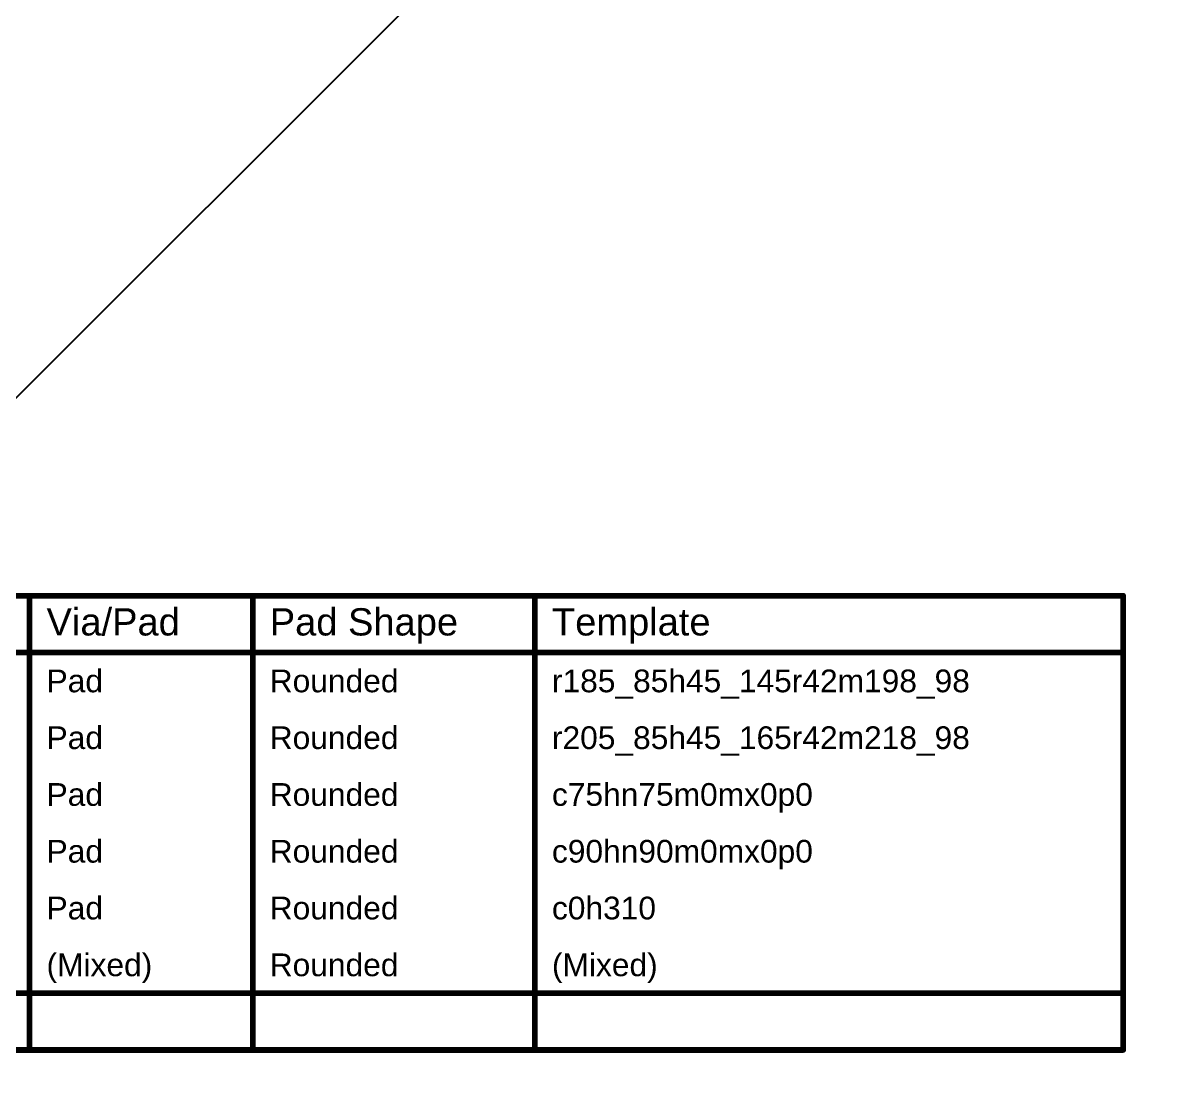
# Model space of a CAD drawing. Header units: inches. Extents: x -12 to 5355, y -7 to 5366.
# Drawn here: x 116.8 to 194.2, y 90.1 to 160.5 of the extents above; entities that cross this region are included whole.
import ezdxf

# ---------------------------------------------------------------- set-up
doc = ezdxf.new("R2010")
doc.units = ezdxf.units.IN
doc.layers.add('Bottom Solder', color=6, linetype='Continuous')
doc.layers.add('Drill Drawing', color=1, linetype='Continuous')
doc.styles.add('Arial', font='', dxfattribs={"height": 0.2})
doc.styles.get('Arial').set_extended_font_data('Arial')

# ---------------------------------------------------------------- blocks, each defined once
blk = doc.blocks.new('14_VSON__4_3__B_16')
at = {"layer": 'Bottom Solder'}
blk.add_line((-0.388, -2.258), (-5340.359, -5334.883), dxfattribs=at)

msp = doc.modelspace()

# ---------------------------------------------------------------- linework, layer by layer
at = {"layer": 'Drill Drawing'}
for points in [[(-11.316, 122.122, 0.381, 0.381, 0), (190.609, 122.122, 0.381, 0.381, 0)], [(117.198, 91.642, 0.381, 0.381, 0), (117.198, 122.122, 0.381, 0.381, 0)], [(132.18, 91.642, 0.381, 0.381, 0), (132.18, 122.122, 0.381, 0.381, 0)], [(151.124, 91.642, 0.381, 0.381, 0), (151.124, 122.122, 0.381, 0.381, 0)], [(190.609, 91.642, 0.381, 0.381, 0), (190.609, 122.122, 0.381, 0.381, 0)], [(-11.316, 118.312, 0.381, 0.381, 0), (190.609, 118.312, 0.381, 0.381, 0)], [(-11.316, 95.452, 0.381, 0.381, 0), (190.609, 95.452, 0.381, 0.381, 0)], [(-11.316, 91.642, 0.381, 0.381, 0), (190.609, 91.642, 0.381, 0.381, 0)]]:
    msp.add_lwpolyline(points, format="xyseb", dxfattribs=at)
for points in [[(117.103, 122.122, 0.191, 0.191, 1), (117.293, 122.122, 0.191, 0.191, 1)], [(132.085, 122.122, 0.191, 0.191, 1), (132.276, 122.122, 0.191, 0.191, 1)], [(151.028, 122.122, 0.191, 0.191, 1), (151.219, 122.122, 0.191, 0.191, 1)], [(190.514, 122.122, 0.191, 0.191, 1), (190.704, 122.122, 0.191, 0.191, 1)], [(190.514, 122.122, 0.191, 0.191, 1), (190.704, 122.122, 0.191, 0.191, 1)], [(190.514, 118.312, 0.191, 0.191, 1), (190.704, 118.312, 0.191, 0.191, 1)], [(190.514, 95.452, 0.191, 0.191, 1), (190.704, 95.452, 0.191, 0.191, 1)], [(117.103, 91.642, 0.191, 0.191, 1), (117.293, 91.642, 0.191, 0.191, 1)], [(132.085, 91.642, 0.191, 0.191, 1), (132.276, 91.642, 0.191, 0.191, 1)], [(151.028, 91.642, 0.191, 0.191, 1), (151.219, 91.642, 0.191, 0.191, 1)], [(190.514, 91.642, 0.191, 0.191, 1), (190.704, 91.642, 0.191, 0.191, 1)], [(190.514, 91.642, 0.191, 0.191, 1), (190.704, 91.642, 0.191, 0.191, 1)]]:
    msp.add_lwpolyline(points, format="xyseb", close=True, dxfattribs=at)

# ---------------------------------------------------------------- block references
at = {"rotation": 180}
msp.add_blockref('14_VSON__4_3__B_16', (14.224, 31.6), dxfattribs=at)

# ---------------------------------------------------------------- texts
at = {"layer": 'Drill Drawing', "style": 'Arial'}
for s, height, p in [('Via/Pad', 1.8288, (118.341, 119.455)), ('Pad Shape', 1.8288, (133.323, 119.455)), ('Template', 1.8288, (152.267, 119.455)), ('Pad', 1.524, (118.341, 115.645)), ('Rounded', 1.524, (133.323, 115.645)), ('r185_85h45_145r42m198_98', 1.524, (152.267, 115.645)), ('Pad', 1.524, (118.341, 111.835)), ('Rounded', 1.524, (133.323, 111.835)), ('r205_85h45_165r42m218_98', 1.524, (152.267, 111.835)), ('Pad', 1.524, (118.341, 108.025)), ('Rounded', 1.524, (133.323, 108.025)), ('c75hn75m0mx0p0', 1.524, (152.267, 108.025)), ('Pad', 1.524, (118.341, 104.215)), ('Rounded', 1.524, (133.323, 104.215)), ('c90hn90m0mx0p0', 1.524, (152.267, 104.215)), ('Pad', 1.524, (118.341, 100.405)), ('Rounded', 1.524, (133.323, 100.405)), ('c0h310', 1.524, (152.267, 100.405)), ('(Mixed)', 1.524, (118.341, 96.595)), ('Rounded', 1.524, (133.323, 96.595)), ('(Mixed)', 1.524, (152.267, 96.595))]:
    msp.add_text(s, height=height, dxfattribs=at).set_placement(p)

doc.saveas('drawing.dxf')
